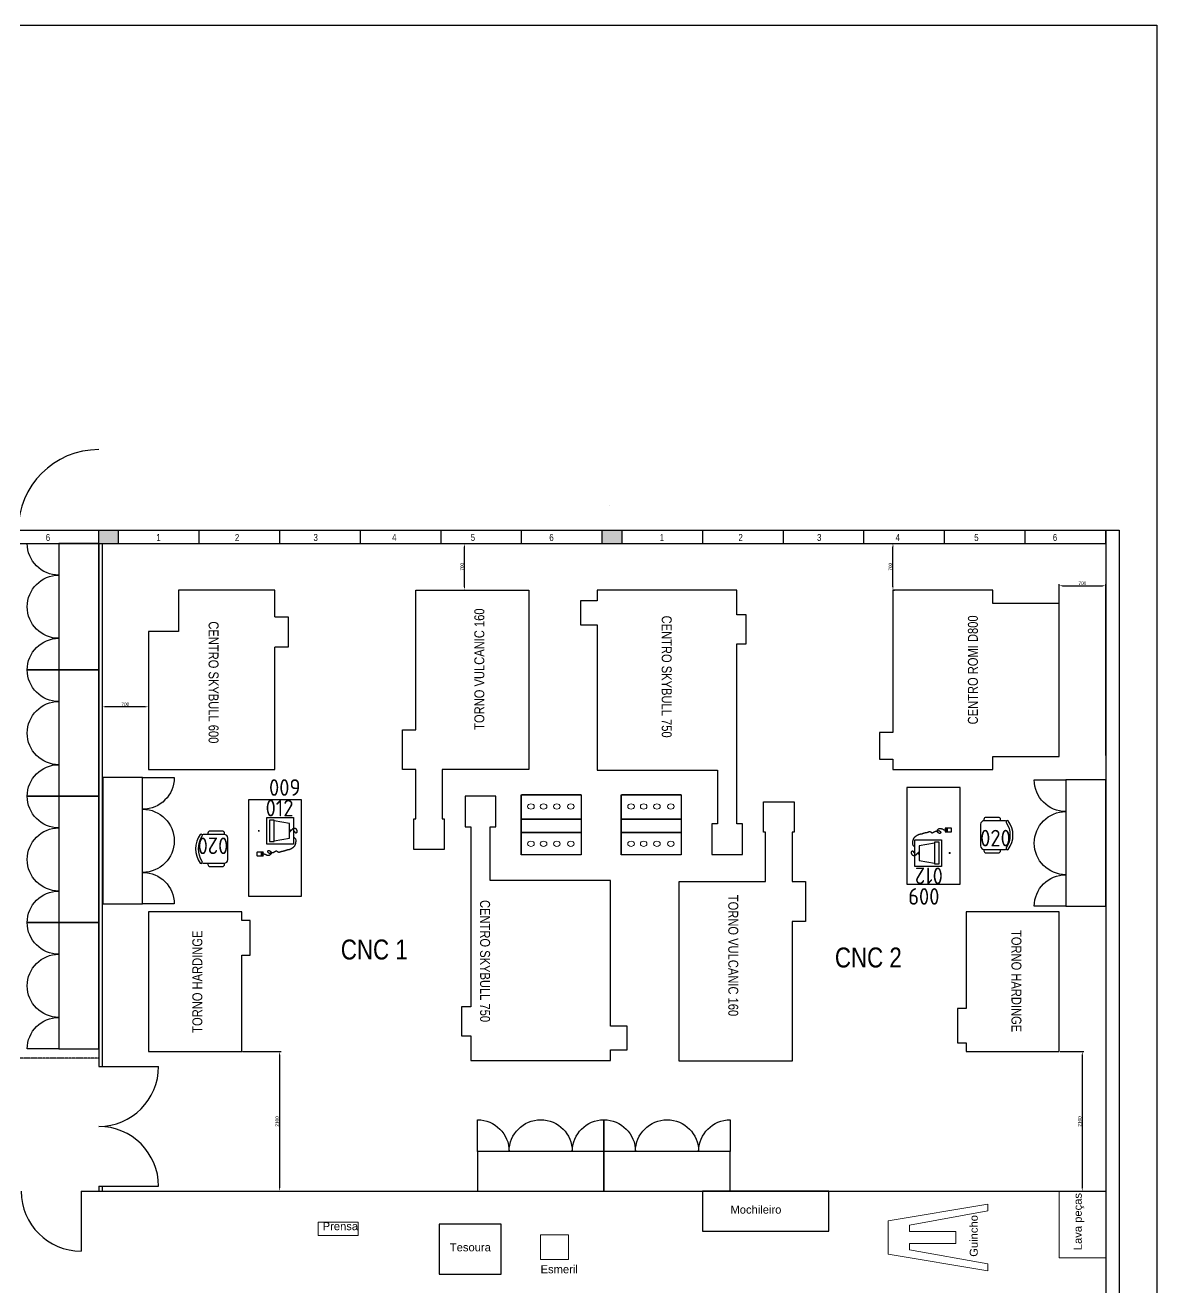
# Model space of a CAD drawing. Header units: millimetres. Extents: x 18768 to 1484868, y -11027 to 520152.
# Drawn here: x 1420525 to 1437540, y 154834 to 173819 of the extents above; entities that cross this region are included whole.
import ezdxf
from ezdxf.enums import TextEntityAlignment as Align

# ---------------------------------------------------------------- set-up
doc = ezdxf.new("R2010")
doc.units = ezdxf.units.MM
doc.linetypes.add('DIVIDE', pattern=[2.15, 1.5, -0.2, 0.05, -0.15, 0.05, -0.2])
for name, color, linetype in [('L025-CONTORNO', 7, 'Continuous'), ('L025-IMAGIN', 1, 'DIVIDE'), ('L025-TEXTO', 7, 'Continuous'), ('L035-ARRANJO-ADQUIRIR', 102, 'Continuous'), ('L035-TEXTO', 40, 'Continuous'), ('PAREDES', 7, 'Continuous')]:
    doc.layers.add(name, color=color, linetype=linetype)
doc.layers.add('L035-DEMOLIÇÃO', color=40, linetype='Continuous', plot=False)
doc.styles.add('ISO-CP--25', font='isocp.shx', dxfattribs={"height": 250})
doc.styles.get("Standard").update_dxf_attribs({"font": 'arial.ttf'})
doc.dimstyles.new('Anotativo', dxfattribs={"dimscale": 0, "dimtxt": 2.5, "dimasz": 2.5, "dimexe": 1.25, "dimexo": 0.625, "dimtad": 1, "dimtxsty": 'Standard', "dimcen": 2.5, "dimadec": 0, "dimazin": 0, "dimtfac": 1, "dimtmove": 0, "dimatfit": 3, "dimfxl": 1, "dimarcsym": 0})

# ---------------------------------------------------------------- blocks, each defined once
blk = doc.blocks.new('BL_SENAI_id9320210400')
at = {"layer": 'L035-ARRANJO-ADQUIRIR', "color": 0}
for points in [[(-690, 550, -0.290756), (-310, 550, 0.829608), (-284, 579, 0.333333), (-716, 579, 0.829608), (-690, 550)], [(-717, 464), (-737, 464, 0.414214), (-767, 434), (-767, 244, 0.414214), (-737, 214), (-717, 214)], [(-710, 550, 0.129448), (-717, 523), (-717, 219, 0.414214), (-663, 164), (-338, 164, 0.414214), (-284, 219), (-284, 525, 0.120944), (-290, 550)], [(-284, 214), (-264, 214, 0.414214), (-234, 244), (-234, 434, 0.414214), (-264, 464), (-284, 464)]]:
    blk.add_lwpolyline(points, format="xyb", dxfattribs=at)
at = {"layer": 'L025-TEXTO', "style": 'ISO-CP--25'}
blk.add_attdef('rmp_mt_codmaterial', (15, 15), '', height=40, dxfattribs=at)
at = {"layer": 'L025-TEXTO', "style": 'ISO-CP--25', "flags": 1}
for tag in ['rmp_mt_nomeunid', 'rmp_mt_potencia', 'rmp_mt_cod']:
    blk.add_attdef(tag, (15, 15), '', height=40, dxfattribs=at)
blk = doc.blocks.new('BL_SENAI_id9370710510')
at = {"layer": 'L035-ARRANJO-ADQUIRIR', "color": 0}
for p, q in [((185, 107), (161, 107)), ((173, 95), (173, 119)), ((491, 168), (491, 85)), ((491, 142), (549, 142)), ((491, 141), (549, 141)), ((495, 168), (495, 145)), ((511, 168), (495, 168)), ((495, 145), (511, 145)), ((542, 174), (498, 174)), ((498, 78), (542, 78)), ((511, 145), (511, 168)), ((529, 168), (512, 168)), ((512, 168), (512, 145)), ((512, 145), (529, 145)), ((529, 145), (529, 168)), ((530, 168), (530, 145)), ((546, 168), (530, 168)), ((530, 145), (546, 145)), ((546, 145), (546, 168)), ((549, 85), (549, 168))]:
    blk.add_line(p, q, dxfattribs=at)
for points in [[(-27, 229), (-27, 629), (373, 629), (373, 229)], [(162, 566), (184, 566), (184, 581), (162, 581)], [(335, 266), (335, 336), (10, 336), (10, 266)]]:
    blk.add_lwpolyline(points, close=True, dxfattribs=at)
for points in [[(173, 581), (172, 586), (170, 590), (168, 593), (165, 596), (162, 598), (160, 599), (158, 600), (156, 602), (154, 603), (153, 604), (152, 606), (152, 607), (152, 609), (151, 610), (151, 611), (150, 612), (149, 613), (148, 614), (146, 615), (145, 616), (143, 617), (141, 618), (139, 620), (138, 622), (136, 624), (135, 627), (134, 630), (133, 633), (133, 637), (133, 640), (133, 644), (133, 647), (134, 650), (134, 653), (135, 656), (137, 658), (138, 661), (140, 663), (142, 665), (144, 667), (146, 668), (148, 670), (151, 671), (153, 672), (156, 673), (158, 674), (160, 675), (162, 676), (164, 676), (166, 677), (168, 678), (170, 678), (172, 679), (174, 679), (175, 679), (177, 680), (179, 680), (180, 680), (182, 680), (183, 680), (185, 680), (187, 680), (189, 679), (190, 679), (192, 678), (194, 678), (195, 677), (197, 676), (199, 675), (200, 674), (201, 672), (203, 671), (204, 670), (205, 669), (205, 667), (206, 666), (206, 665), (206, 664), (206, 663), (206, 662), (205, 660), (205, 659), (204, 658), (203, 658), (201, 657), (200, 656), (199, 655), (197, 654), (196, 653), (194, 653), (193, 652), (191, 651), (190, 650), (189, 649), (187, 648), (186, 647), (185, 645), (184, 644), (183, 642), (182, 640), (181, 637), (179, 635), (176, 632), (173, 629)], [(268, 629), (272, 638), (277, 645), (282, 650), (288, 655), (294, 657), (300, 659), (307, 661), (313, 661), (320, 662), (326, 662), (332, 661), (338, 661), (343, 660), (349, 659), (355, 658), (360, 657), (366, 656), (371, 654), (377, 652), (382, 651), (387, 649), (392, 646), (397, 644), (402, 641), (406, 637), (411, 634), (415, 630), (419, 626), (422, 621), (426, 617), (430, 612), (433, 607), (437, 602), (440, 597), (443, 591), (447, 586), (449, 580), (452, 575), (454, 570), (456, 565), (457, 560), (458, 555), (459, 550), (460, 545), (460, 540), (461, 535), (461, 531), (462, 526), (464, 521), (466, 516), (467, 511), (470, 507), (472, 502), (474, 496), (475, 491), (477, 486), (478, 481), (479, 475), (480, 470), (481, 465), (481, 459), (482, 454), (483, 449), (484, 445), (486, 440), (487, 436), (489, 432), (491, 428), (492, 425), (494, 421), (495, 418), (496, 415), (496, 411), (496, 408), (496, 405), (495, 402), (494, 398), (493, 395), (492, 393), (490, 390), (488, 387), (486, 385), (484, 382), (482, 380), (481, 377), (480, 375), (479, 372), (479, 369), (479, 366), (479, 362), (481, 359), (482, 355), (484, 352), (486, 348), (488, 345), (490, 342), (492, 338), (493, 336), (495, 333), (497, 331), (498, 329), (499, 327), (500, 326), (501, 325), (501, 325), (501, 324), (501, 324), (501, 324), (501, 324), (500, 323), (500, 322), (501, 319), (501, 316), (502, 312), (503, 308), (504, 303), (505, 298), (506, 293), (507, 287), (508, 283), (509, 278), (510, 275), (511, 271), (511, 268), (511, 265), (510, 262), (509, 259), (507, 257), (505, 254), (502, 251), (498, 248), (495, 246), (491, 244), (487, 242), (483, 241), (480, 241), (477, 241), (475, 242), (473, 243), (471, 245), (470, 247), (469, 250), (469, 253), (469, 256), (469, 259), (470, 262), (471, 265), (472, 268), (473, 271), (475, 274), (477, 277), (479, 280), (482, 283), (485, 286), (488, 289), (491, 291), (495, 293), (498, 294), (503, 294), (507, 293), (512, 292), (517, 290), (522, 287), (527, 283), (531, 279), (536, 274), (539, 269), (542, 263), (543, 257), (544, 251), (544, 245), (543, 239), (542, 233), (540, 227), (538, 221), (536, 216), (533, 210), (530, 205), (528, 199), (525, 194), (523, 189), (521, 183), (520, 177), (520, 174)], [(323, 336), (283, 566), (63, 566), (23, 336)]]:
    blk.add_lwpolyline(points, dxfattribs=at)
for centre, start, end in [((498, 168), 90, 180), ((498, 85), 180, 270), ((542, 168), 0, 90), ((542, 85), 270, 0)]:
    blk.add_arc(centre, 6.72, start, end, dxfattribs=at)
at = {"layer": 'L025-TEXTO', "style": 'ISO-CP--25'}
blk.add_attdef('rmp_mt_codmaterial', (15, 15), '', height=40, dxfattribs=at)
at = {"layer": 'L025-TEXTO', "style": 'ISO-CP--25', "flags": 1}
for tag in ['rmp_mt_nomeunid', 'rmp_mt_potencia', 'rmp_mt_cod']:
    blk.add_attdef(tag, (15, 15), '', height=40, dxfattribs=at)
blk = doc.blocks.new('BL_SENAI_id9320220810')
at = {"layer": 'L025-CONTORNO', "color": 0}
blk.add_lwpolyline([(-688, 238), (112, 238), (112, 1688), (-688, 1688)], close=True, dxfattribs=at)
at = {"layer": 'L025-TEXTO', "style": 'ISO-CP--25'}
blk.add_attdef('rmp_mt_codmaterial', (15, 15), '', height=40, dxfattribs=at)
at = {"layer": 'L025-TEXTO', "style": 'ISO-CP--25', "flags": 1}
for tag in ['rmp_mt_nomeunid', 'rmp_mt_potencia', 'rmp_mt_cod']:
    blk.add_attdef(tag, (15, 15), '', height=40, dxfattribs=at)
blk = doc.blocks.new('*D282')
at = {"color": 0, "linetype": 'ByBlock', "lineweight": -2, "transparency": 16777216}
for p, q in [((1426409, 166025), (1427155, 166025)), ((1427130, 165375), (1427130, 165975)), ((1426409, 165325), (1427155, 165325))]:
    blk.add_line(p, q, dxfattribs=at)
at = {"color": 0, "linetype": 'ByBlock', "lineweight": 15, "transparency": 16777216}
for points in [[(1427122, 165975), (1427138, 165975), (1427130, 166025)], [(1427122, 165375), (1427138, 165375), (1427130, 165325)]]:
    blk.add_solid(points, dxfattribs=at)
at = {"layer": 'DEFPOINTS', "color": 0, "linetype": 'ByBlock', "lineweight": 15, "transparency": 16777216}
for p in [(1426396, 166025), (1427130, 166025), (1426396, 165325)]:
    blk.add_point(p, dxfattribs=at)
at = {"color": 0, "linetype": 'ByBlock', "lineweight": 15, "transparency": 16777216, "insert": (1427092, 165675), "char_height": 50, "attachment_point": 5, "rotation": 90}
blk.add_mtext('700', dxfattribs=at)
blk = doc.blocks.new('*D283')
at = {"color": 0, "linetype": 'ByBlock', "lineweight": -2, "transparency": 16777216}
for p, q in [((1436073, 162837), (1436073, 165415)), ((1436123, 165390), (1436723, 165390)), ((1436773, 162838), (1436773, 165415))]:
    blk.add_line(p, q, dxfattribs=at)
at = {"color": 0, "linetype": 'ByBlock', "lineweight": 15, "transparency": 16777216}
for points in [[(1436123, 165398), (1436123, 165382), (1436073, 165390)], [(1436723, 165398), (1436723, 165382), (1436773, 165390)]]:
    blk.add_solid(points, dxfattribs=at)
at = {"layer": 'DEFPOINTS', "color": 0, "linetype": 'ByBlock', "lineweight": 15, "transparency": 16777216}
for p in [(1436773, 165390), (1436073, 162825), (1436773, 162825)]:
    blk.add_point(p, dxfattribs=at)
at = {"color": 0, "linetype": 'ByBlock', "lineweight": 15, "transparency": 16777216, "insert": (1436423, 165428), "char_height": 50, "attachment_point": 5}
blk.add_mtext('700', dxfattribs=at)
blk = doc.blocks.new('*D284')
at = {"color": 0, "linetype": 'ByBlock', "lineweight": -2, "transparency": 16777216}
for p, q in [((1421679, 164692), (1421679, 163545)), ((1422379, 164692), (1422379, 163545)), ((1422329, 163570), (1421729, 163570))]:
    blk.add_line(p, q, dxfattribs=at)
at = {"color": 0, "linetype": 'ByBlock', "lineweight": 15, "transparency": 16777216}
for points in [[(1421729, 163578), (1421729, 163562), (1421679, 163570)], [(1422329, 163578), (1422329, 163562), (1422379, 163570)]]:
    blk.add_solid(points, dxfattribs=at)
at = {"layer": 'DEFPOINTS', "color": 0, "linetype": 'ByBlock', "lineweight": 15, "transparency": 16777216}
for p in [(1421679, 164705), (1422379, 164705), (1421679, 163570)]:
    blk.add_point(p, dxfattribs=at)
at = {"color": 0, "linetype": 'ByBlock', "lineweight": 15, "transparency": 16777216, "insert": (1422029, 163608), "char_height": 50, "attachment_point": 5}
blk.add_mtext('700', dxfattribs=at)
blk = doc.blocks.new('*D285')
at = {"color": 0, "linetype": 'ByBlock', "lineweight": -2, "transparency": 16777216}
for p, q in [((1423792, 158385), (1424375, 158385)), ((1424350, 158335), (1424350, 156335)), ((1423792, 156285), (1424375, 156285))]:
    blk.add_line(p, q, dxfattribs=at)
at = {"color": 0, "linetype": 'ByBlock', "lineweight": 15, "transparency": 16777216}
for points in [[(1424342, 158335), (1424358, 158335), (1424350, 158385)], [(1424342, 156335), (1424358, 156335), (1424350, 156285)]]:
    blk.add_solid(points, dxfattribs=at)
at = {"layer": 'DEFPOINTS', "color": 0, "linetype": 'ByBlock', "lineweight": 15, "transparency": 16777216}
for p in [(1423779, 158385), (1423779, 156285), (1424350, 156285)]:
    blk.add_point(p, dxfattribs=at)
at = {"color": 0, "linetype": 'ByBlock', "lineweight": 15, "transparency": 16777216, "insert": (1424312, 157335), "char_height": 50, "attachment_point": 5, "rotation": 90}
blk.add_mtext('2100', dxfattribs=at)
blk = doc.blocks.new('*D286')
at = {"color": 0, "linetype": 'ByBlock', "lineweight": -2, "transparency": 16777216}
for p, q in [((1436086, 158385), (1436445, 158385)), ((1436420, 158335), (1436420, 156335)), ((1436086, 156285), (1436445, 156285))]:
    blk.add_line(p, q, dxfattribs=at)
at = {"color": 0, "linetype": 'ByBlock', "lineweight": 15, "transparency": 16777216}
for points in [[(1436412, 158335), (1436428, 158335), (1436420, 158385)], [(1436412, 156335), (1436428, 156335), (1436420, 156285)]]:
    blk.add_solid(points, dxfattribs=at)
at = {"layer": 'DEFPOINTS', "color": 0, "linetype": 'ByBlock', "lineweight": 15, "transparency": 16777216}
for p in [(1436073, 158385), (1436073, 156285), (1436420, 156285)]:
    blk.add_point(p, dxfattribs=at)
at = {"color": 0, "linetype": 'ByBlock', "lineweight": 15, "transparency": 16777216, "insert": (1436382, 157335), "char_height": 50, "attachment_point": 5, "rotation": 90}
blk.add_mtext('2100', dxfattribs=at)
blk = doc.blocks.new('*D287')
at = {"color": 0, "linetype": 'ByBlock', "lineweight": -2, "transparency": 16777216}
for p, q in [((1433573, 165375), (1433573, 165975)), ((1433586, 166025), (1433598, 166025)), ((1433586, 165325), (1433598, 165325))]:
    blk.add_line(p, q, dxfattribs=at)
at = {"color": 0, "linetype": 'ByBlock', "lineweight": 15, "transparency": 16777216}
for points in [[(1433565, 165975), (1433582, 165975), (1433573, 166025)], [(1433565, 165375), (1433582, 165375), (1433573, 165325)]]:
    blk.add_solid(points, dxfattribs=at)
at = {"layer": 'DEFPOINTS', "color": 0, "linetype": 'ByBlock', "lineweight": 15, "transparency": 16777216}
for p in [(1433573, 166025), (1433573, 166025), (1433573, 165325)]:
    blk.add_point(p, dxfattribs=at)
at = {"color": 0, "linetype": 'ByBlock', "lineweight": 15, "transparency": 16777216, "insert": (1433535, 165675), "char_height": 50, "attachment_point": 5, "rotation": 90}
blk.add_mtext('700', dxfattribs=at)

msp = doc.modelspace()

# ---------------------------------------------------------------- hatches: boundary and pattern name
h = msp.add_hatch(color=1)
h.dxf.hatch_style = 1
h.paths.add_polyline_path([(1429501.298, 166224.6), (1429201.298, 166224.6), (1429201.298, 166024.6), (1429501.298, 166024.6)])
h.paths.add_polyline_path([(1421929.298, 166224.6), (1421629.298, 166224.6), (1421629.298, 166024.6), (1421929.298, 166024.6)])

# ---------------------------------------------------------------- linework, layer by layer
at = {"color": 1}
for p, q in [((1421629.298, 166024.6), (1421629.298, 166224.6)), ((1421929.298, 166024.6), (1421929.298, 166224.6)), ((1423141.298, 166024.6), (1423141.298, 166224.6)), ((1424353.298, 166024.6), (1424353.298, 166224.6)), ((1425565.298, 166024.6), (1425565.298, 166224.6)), ((1426777.298, 166024.6), (1426777.298, 166224.6)), ((1427989.298, 166024.6), (1427989.298, 166224.6)), ((1429201.298, 166024.6), (1429201.298, 166224.6)), ((1429501.298, 166024.6), (1429501.298, 166224.6)), ((1430713.298, 166024.6), (1430713.298, 166224.6)), ((1431925.298, 166024.6), (1431925.298, 166224.6)), ((1433137.298, 166024.6), (1433137.298, 166224.6)), ((1433137.298, 166024.6), (1433137.298, 166224.6)), ((1433137.298, 166024.6), (1433137.298, 166224.6)), ((1434349.298, 166024.6), (1434349.298, 166224.6)), ((1435561.298, 166024.6), (1435561.298, 166224.6)), ((1436773.298, 166024.6), (1436773.298, 166224.6))]:
    msp.add_line(p, q, dxfattribs=at)
for p, q in [((1421629.298, 166024.6), (1421629.298, 158160.369)), ((1421679.298, 166024.6), (1421679.298, 158160.369)), ((1428885.462, 162245.747), (1428885.462, 161345.747)), ((1430390, 162245.747), (1430390, 161345.747)), ((1428885.462, 161345.747), (1427983.921, 161345.747)), ((1430390, 161345.747), (1429488.459, 161345.747)), ((1421629.298, 158160.369), (1422529.298, 158160.369)), ((1421679.298, 157261.759), (1421679.298, 157258.979)), ((1421364.207, 156284.6), (1421364.207, 155384.6)), ((1421364.207, 156284.6), (1436773.298, 156284.6)), ((1421629.298, 156360.369), (1422529.298, 156360.369)), ((1421629.298, 156360.369), (1421629.298, 156284.6)), ((1421679.298, 156360.369), (1421679.298, 156284.6))]:
    msp.add_line(p, q)
at = {"linetype": 'ByBlock', "lineweight": 15}
for p, q in [((1436073.298, 156284.6), (1436773.298, 156284.6)), ((1436073.298, 155284.6), (1436073.298, 156284.6)), ((1436773.298, 156284.6), (1436773.298, 155284.6)), ((1425530, 155820), (1424930, 155820)), ((1424930, 155820), (1424930, 155620)), ((1425530, 155620), (1425530, 155820)), ((1424930, 155620), (1425530, 155620)), ((1436773.298, 155284.6), (1436073.298, 155284.6))]:
    msp.add_line(p, q, dxfattribs=at)
at = {"color": 2}
for points in [[(1421029.298, 164124.6), (1420554.298, 164124.6, -0.414213562), (1421029.298, 164599.6, -0.414213562), (1420554.298, 165074.6, -0.414213562), (1421029.298, 165549.6, -0.414213562), (1420554.298, 166024.6), (1421029.298, 166024.6)], [(1421029.298, 162224.6), (1420554.298, 162224.6, -0.414213562), (1421029.298, 162699.6, -0.414213562), (1420554.298, 163174.6, -0.414213562), (1421029.298, 163649.6, -0.414213562), (1420554.298, 164124.6), (1421029.298, 164124.6)], [(1422290, 162504.6), (1422765, 162504.6, -0.414213562), (1422290, 162029.6, -0.414213562), (1422765, 161554.6, -0.414213562), (1422290, 161079.6, -0.414213562), (1422765, 160604.6), (1422290, 160604.6)], [(1436173.298, 160570), (1435698.298, 160570, -0.414213562), (1436173.298, 161045, -0.414213562), (1435698.298, 161520, -0.414213562), (1436173.298, 161995, -0.414213562), (1435698.298, 162470), (1436173.298, 162470)], [(1421029.298, 160324.6), (1420554.298, 160324.6, -0.414213562), (1421029.298, 160799.6, -0.414213562), (1420554.298, 161274.6, -0.414213562), (1421029.298, 161749.6, -0.414213562), (1420554.298, 162224.6), (1421029.298, 162224.6)], [(1421029.298, 158424.6), (1420554.298, 158424.6, -0.414213562), (1421029.298, 158899.6, -0.414213562), (1420554.298, 159374.6, -0.414213562), (1421029.298, 159849.6, -0.414213562), (1420554.298, 160324.6), (1421029.298, 160324.6)], [(1427326.298, 156884.6), (1427326.298, 157359.6, -0.414213562), (1427801.298, 156884.6, -0.414213562), (1428276.298, 157359.6, -0.414213562), (1428751.298, 156884.6, -0.414213562), (1429226.298, 157359.6), (1429226.298, 156884.6)], [(1429226.298, 156884.6), (1429226.298, 157359.6, -0.414213562), (1429701.298, 156884.6, -0.414213562), (1430176.298, 157359.6, -0.414213562), (1430651.298, 156884.6, -0.414213562), (1431126.298, 157359.6), (1431126.298, 156884.6)]]:
    msp.add_lwpolyline(points, format="xyb", dxfattribs=at)
for points in [[(1421629.298, 164124.6), (1421629.298, 166024.6), (1421029.298, 166024.6), (1421029.298, 164124.6)], [(1426396.297, 161884.6), (1426396.297, 162624.6), (1426196.297, 162624.6), (1426196.297, 163224.6), (1426396.297, 163224.6), (1426396.297, 165324.6), (1428096.297, 165324.6), (1428096.297, 162624.6), (1426796.297, 162624.6), (1426796.297, 161884.6), (1426826.297, 161884.6), (1426826.297, 161424.6), (1426366.297, 161424.6), (1426366.297, 161884.6)], [(1429126.297, 165164.6), (1428876.297, 165164.6), (1428876.297, 164804.6), (1429126.297, 164804.6), (1429126.297, 162614.6), (1430936.297, 162614.6), (1430936.297, 161809.694), (1430851.297, 161809.694), (1430851.297, 161349.694), (1431311.297, 161349.694), (1431311.297, 161809.694), (1431226.297, 161809.694), (1431226.297, 162614.6), (1431226.297, 164514.6), (1431366.297, 164514.6), (1431366.297, 164954.6), (1431226.297, 164954.6), (1431226.297, 165324.6), (1429126.297, 165324.6)], [(1433373.298, 163184.6), (1433373.298, 162784.6), (1433573.298, 162784.6), (1433573.298, 162624.6), (1435073.298, 162624.6), (1435073.298, 162824.6), (1436073.298, 162824.6), (1436073.298, 165124.6), (1435073.298, 165124.6), (1435073.298, 165324.6), (1433573.298, 165324.6), (1433573.298, 163184.6)], [(1421629.298, 162224.6), (1421629.298, 164124.6), (1421029.298, 164124.6), (1421029.298, 162224.6)], [(1421690, 162504.6), (1421690, 160604.6), (1422290, 160604.6), (1422290, 162504.6)], [(1436773.298, 160570), (1436773.298, 162470), (1436173.298, 162470), (1436173.298, 160570)], [(1421629.298, 160324.6), (1421629.298, 162224.6), (1421029.298, 162224.6), (1421029.298, 160324.6)], [(1429326.297, 158409.694), (1429576.297, 158409.694), (1429576.297, 158769.694), (1429326.297, 158769.694), (1429326.297, 160959.694), (1427516.297, 160959.694), (1427516.297, 161764.6), (1427601.297, 161764.6), (1427601.297, 162224.6), (1427141.297, 162224.6), (1427141.297, 161764.6), (1427226.297, 161764.6), (1427226.297, 160959.694), (1427226.297, 159059.694), (1427086.297, 159059.694), (1427086.297, 158619.694), (1427226.297, 158619.694), (1427226.297, 158249.694), (1429326.297, 158249.694)], [(1427983.921, 162245.747), (1427983.921, 162245.747), (1427983.921, 161345.747), (1427983.921, 161345.747)], [(1427985.462, 162245.747), (1428885.462, 162245.747), (1428885.462, 162245.747), (1427985.462, 162245.747)], [(1429488.459, 162245.747), (1429488.459, 162245.747), (1429488.459, 161345.747), (1429488.459, 161345.747)], [(1429490, 162245.747), (1430390, 162245.747), (1430390, 162245.747), (1429490, 162245.747)], [(1432056.297, 161682.366), (1432056.297, 160942.366), (1432256.297, 160942.366), (1432256.297, 160342.366), (1432056.297, 160342.366), (1432056.297, 158242.366), (1430356.297, 158242.366), (1430356.297, 160942.366), (1431656.297, 160942.366), (1431656.297, 161682.366), (1431626.297, 161682.366), (1431626.297, 162142.366), (1432086.297, 162142.366), (1432086.297, 161682.366)], [(1427985.462, 161880), (1428885.462, 161880), (1428885.462, 161880), (1427985.462, 161880)], [(1429490, 161880), (1430390, 161880), (1430390, 161880), (1429490, 161880)], [(1427985.462, 161680), (1428885.462, 161680), (1428885.462, 161680), (1427985.462, 161680)], [(1429490, 161680), (1430390, 161680), (1430390, 161680), (1429490, 161680)], [(1423779.298, 159834.596), (1423909.298, 159834.596), (1423909.298, 160354.596), (1423779.298, 160354.596), (1423779.298, 160484.596), (1422379.298, 160484.596), (1422379.298, 158384.596), (1423779.298, 158384.596)], [(1434673.298, 159034.6), (1434543.298, 159034.6), (1434543.298, 158514.6), (1434673.298, 158514.6), (1434673.298, 158384.6), (1436073.298, 158384.6), (1436073.298, 160484.6), (1434673.298, 160484.6)], [(1421629.298, 158424.6), (1421629.298, 160324.6), (1421029.298, 160324.6), (1421029.298, 158424.6)], [(1427326.298, 156284.6), (1429226.298, 156284.6), (1429226.298, 156884.6), (1427326.298, 156884.6)], [(1429226.298, 156284.6), (1431126.298, 156284.6), (1431126.298, 156884.6), (1429226.298, 156884.6)], [(1432610, 156284.6), (1430710, 156284.6), (1430710, 155684.6), (1432610, 155684.6)], [(1426750, 155040), (1427680, 155040), (1427680, 155790), (1426750, 155790)]]:
    msp.add_lwpolyline(points, close=True)
for points in [[(1424279.298, 164924.6), (1424279.298, 165324.6), (1422829.298, 165324.6), (1422829.298, 164704.6), (1422379.298, 164704.6), (1422379.298, 162624.6), (1424279.298, 162624.6), (1424279.298, 164464.6)], [(1424279.298, 164924.6), (1424479.298, 164924.6), (1424479.298, 164464.6), (1424279.298, 164464.6)]]:
    msp.add_lwpolyline(points)
at = {"linetype": 'ByBlock', "lineweight": 15}
for points in [[(1433500, 155590), (1433500, 155840), (1435000, 156090), (1435000, 155990)], [(1435000, 156090), (1435000, 155990), (1433819.672, 155773.607), (1433819.672, 155680.007), (1434519.672, 155680.007), (1434519.672, 155500.007), (1433819.672, 155500.007), (1433819.672, 155406.407), (1435000.632, 155193.492)], [(1435000, 155193.606), (1435000, 155090), (1433500, 155340), (1433500, 155840)], [(1428274, 155630), (1428694, 155630), (1428694, 155260), (1428274, 155260), (1428274, 155630)], [(1433500, 155590), (1433500, 155590)]]:
    msp.add_lwpolyline(points, dxfattribs=at)
for centre, radius, start, end in [((1421629.298, 166224.6), 1212, 90, 180), ((1421629.298, 158160.369), 900, 270, 0), ((1421629.298, 156360.369), 900, 0, 90), ((1421364.207, 156284.6), 900, 180, 270)]:
    msp.add_arc(centre, radius, start, end)
for centre in [(1428130, 162070), (1428320, 162070), (1428520, 162070), (1428730, 162070), (1429634.538, 162070), (1429824.538, 162070), (1430024.538, 162070), (1430234.538, 162070), (1428130, 161510), (1428320, 161510), (1428520, 161510), (1428730, 161510), (1429634.538, 161510), (1429824.538, 161510), (1430024.538, 161510), (1430234.538, 161510)]:
    msp.add_ellipse(centre, major_axis=(50, 0), ratio=0.8, dxfattribs=at)
at = {"layer": 'L025-IMAGIN'}
msp.add_line((1421629.298, 158284.6), (1402043.1, 158284.6), dxfattribs=at)
at = {"layer": 'L035-DEMOLIÇÃO', "linetype": 'ByBlock', "lineweight": -2}
msp.add_lwpolyline([(1437540.298, 136290.012), (1345642.017, 136290.012), (1345642.017, 173818.605), (1437540.298, 173818.605)], close=True, dxfattribs=at)
at = {"layer": 'PAREDES'}
for p, q in [((1429306.078, 166603.071), (1429306.078, 166603.071)), ((1414153.298, 166224.6), (1436973.298, 166224.6)), ((1436773.298, 166224.6), (1436773.298, 148544.6)), ((1436973.298, 166224.6), (1436973.298, 148344.6)), ((1414153.298, 166024.6), (1436767.222, 166024.6))]:
    msp.add_line(p, q, dxfattribs=at)

# ---------------------------------------------------------------- block references
at = {"layer": 'L035-ARRANJO-ADQUIRIR'}
ref = msp.add_blockref('BL_SENAI_id9320220810', (1423991.825, 162408.167), dxfattribs=dict(at, rotation=180.0000000000881))
ref.add_attrib('rmp_mt_codmaterial', '009', dxfattribs={"layer": 'L025-TEXTO', "height": 250, "style": 'ISO-CP--25'}).set_placement((1424427.256, 162231.021), align=Align.CENTER)
ref = msp.add_blockref('BL_SENAI_id9320220810', (1434471.473, 160666.433), dxfattribs=at)
ref.add_attrib('rmp_mt_codmaterial', '009', dxfattribs={"layer": 'L025-TEXTO', "height": 250, "rotation": 180, "style": 'ISO-CP--25'}).set_placement((1434036.042, 160843.579), align=Align.CENTER)
ref = msp.add_blockref('BL_SENAI_id9370710510', (1423930.856, 161877.364), dxfattribs=dict(at, rotation=270.00000000005))
ref.add_attrib('rmp_mt_codmaterial', '012', dxfattribs={"layer": 'L025-TEXTO', "height": 250, "style": 'ISO-CP--25'}).set_placement((1424348.734, 162046.946), align=Align.MIDDLE)
ref = msp.add_blockref('BL_SENAI_id9320210400', (1434727.45, 161139.855), dxfattribs=dict(at, rotation=270))
ref.add_attrib('rmp_mt_codmaterial', '020', dxfattribs={"layer": 'L025-TEXTO', "height": 250, "style": 'ISO-CP--25'}).set_placement((1435115.013, 161595.285), align=Align.MIDDLE)
ref = msp.add_blockref('BL_SENAI_id9320210400', (1423735.848, 161934.745), dxfattribs=dict(at, rotation=89.99999999999999))
ref.add_attrib('rmp_mt_codmaterial', '020', dxfattribs={"layer": 'L025-TEXTO', "height": 250, "rotation": 180, "style": 'ISO-CP--25'}).set_placement((1423348.285, 161479.315), align=Align.MIDDLE)
ref = msp.add_blockref('BL_SENAI_id9370710510', (1434532.441, 161197.236), dxfattribs=dict(at, rotation=90.00000000005004))
ref.add_attrib('rmp_mt_codmaterial', '012', dxfattribs={"layer": 'L025-TEXTO', "height": 250, "rotation": 180, "style": 'ISO-CP--25'}).set_placement((1434114.564, 161027.654), align=Align.MIDDLE)

# ---------------------------------------------------------------- texts
at = {"linetype": 'ByBlock', "lineweight": 15, "char_height": 120.3504, "attachment_point": 1, "rotation": 90}
for s, insert in [('Lava peças', (1436292.216, 155398.847)), ('Guincho', (1434727.679, 155300))]:
    msp.add_mtext(s, dxfattribs=dict(at, insert=insert))
at = {"linetype": 'ByBlock', "lineweight": 15, "char_height": 120.3504}
for s, insert, attachment_point in [('Mochileiro', (1431129.531, 156069.283), 1), ('Prensa', (1425530, 155820), 3), ('Tesoura', (1426910, 155502.321), 1), ('Esmeril', (1428274, 155172.321), 1)]:
    msp.add_mtext(s, dxfattribs=dict(at, insert=insert, attachment_point=attachment_point))
at = {"layer": 'L035-TEXTO', "width": 0.8}
for s, height, p in [('6', 105, (1420833.824, 166063.884)), ('1', 105, (1422495.824, 166063.884)), ('2', 105, (1423677.824, 166063.884)), ('3', 105, (1424859.824, 166063.884)), ('4', 105, (1426041.824, 166063.884)), ('5', 105, (1427223.824, 166063.884)), ('6', 105, (1428405.824, 166063.884)), ('1', 105, (1430067.824, 166063.884)), ('2', 105, (1431249.824, 166063.884)), ('3', 105, (1432431.824, 166063.884)), ('4', 105, (1433613.824, 166063.884)), ('4', 105, (1433613.824, 166063.884)), ('5', 105, (1434795.824, 166063.884)), ('5', 105, (1434795.824, 166063.884)), ('6', 105, (1435977.824, 166063.884)), ('CNC 1', 300, (1425270, 159770)), ('CNC 2', 300, (1432700, 159650))]:
    msp.add_text(s, height=height, dxfattribs=at).set_placement(p)
for s, rotation, p in [('TORNO VULCANIC 160', 90, (1427428.296, 163223.546)), ('CENTRO SKYBULL 600', 270, (1423281.559, 164854.94)), ('CENTRO SKYBULL 750', 270, (1430096.027, 164941.443)), ('CENTRO ROMI D800', 90, (1434850.422, 163305.194)), ('CENTRO SKYBULL 750', 270, (1427364.569, 160664.085)), ('TORNO VULCANIC 160', 270, (1431096.794, 160742.617)), ('TORNO HARDINGE', 90, (1423187.253, 158668.27)), ('TORNO HARDINGE', 270, (1435354.919, 160213.538))]:
    msp.add_text(s, height=150, rotation=rotation, dxfattribs=at).set_placement(p)

# ---------------------------------------------------------------- dimensions: what is measured, and where the dimension line sits
at = {"linetype": 'ByBlock', "lineweight": 15}
for base, p1, p2, picture, middle in [((1427130, 166024.6), (1426396.297, 165324.6), (1426396.297, 166024.6), '*D282', (1427091.971, 165674.6)), ((1433573.298, 166024.6), (1433573.298, 165324.6), (1433573.298, 166024.6), '*D287', (1433535.269, 165674.6)), ((1424350, 156284.6), (1423779.298, 158384.596), (1423779.298, 156284.6), '*D285', (1424311.971, 157334.598)), ((1436420, 156284.6), (1436073.298, 158384.6), (1436073.298, 156284.6), '*D286', (1436381.971, 157334.6))]:
    dim = msp.add_linear_dim(base=base, p1=p1, p2=p2, angle=90, dimstyle='Anotativo', dxfattribs=at)
    dim.commit()
    dim.dimension.update_dxf_attribs({"geometry": picture, "text_midpoint": middle})
for base, p1, p2, picture, middle in [((1436773.298, 165390), (1436073.298, 162824.6), (1436773.298, 162825.21), '*D283', (1436423.298, 165428.029)), ((1421679.298, 163570), (1422379.298, 164704.6), (1421679.298, 164704.6), '*D284', (1422029.298, 163608.029))]:
    dim = msp.add_linear_dim(base=base, p1=p1, p2=p2, dimstyle='Anotativo', dxfattribs=at)
    dim.commit()
    dim.dimension.update_dxf_attribs({"geometry": picture, "text_midpoint": middle})

doc.saveas('drawing.dxf')
